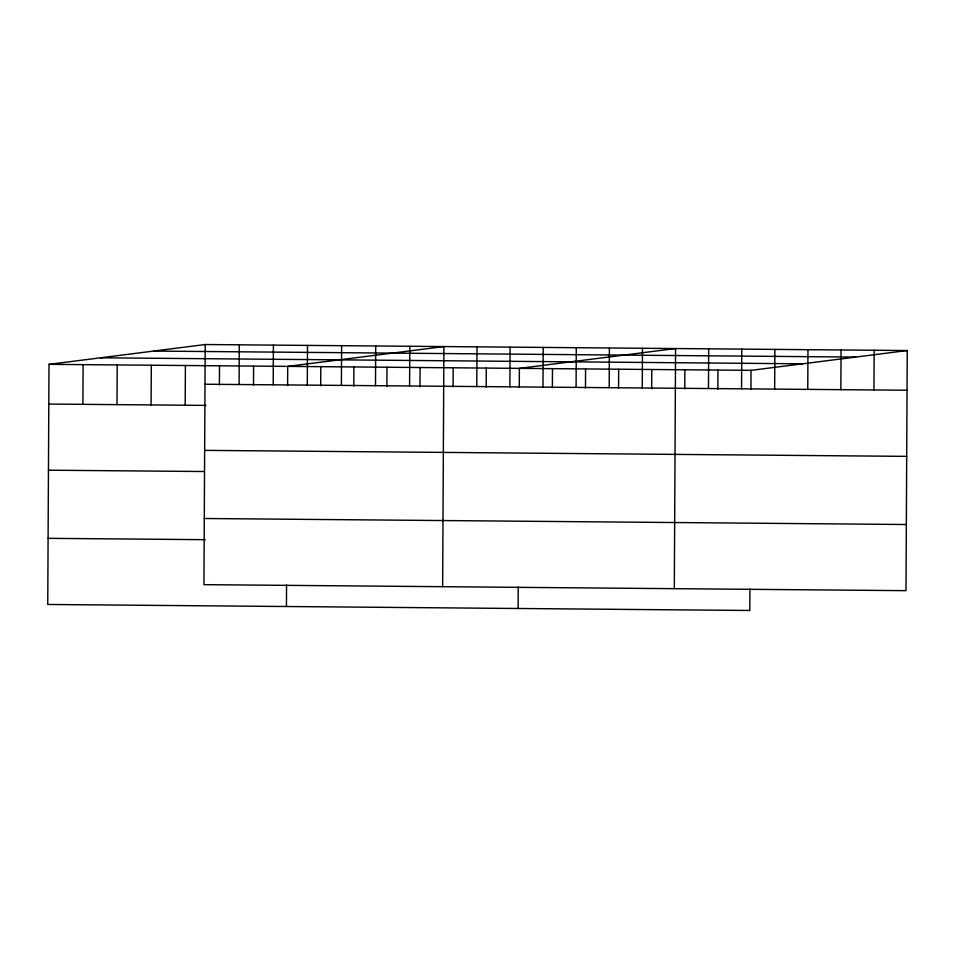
<?xml version="1.0" encoding="UTF-8"?>
<svg xmlns="http://www.w3.org/2000/svg" width="955" height="955" viewBox="0 0 955 955"><rect width="100%" height="100%" fill="white"/><g stroke="black" fill="none" stroke-linecap="round" stroke-linejoin="round"><path stroke-width="1.43" d="M205.206 344.528L203.94 584.651L905.997 590.656L907.25 350.533L205.206 344.528L49.003 364.344L47.75 604.467L749.794 610.472L749.914 588.913M82.894 404.347L83.109 364.643M116.999 404.634L117.202 364.929M151.093 404.932L151.308 365.228M185.198 405.218L185.401 365.514M219.399 384.925L219.507 365.801M239.096 384.519L239.299 344.815M253.505 385.211L253.6 366.099M273.19 384.817L273.405 345.113M286.44 606.509L286.56 584.949M287.598 385.51L287.706 366.386L443.896 346.57L442.643 586.692M307.295 385.104L307.498 345.4M320.701 385.784L320.796 366.672M341.389 385.402L341.604 345.698M353.792 386.071L353.899 366.959M375.494 385.689L375.697 345.985M386.894 386.357L386.99 367.233M409.588 385.975L409.802 346.271M419.985 386.644L420.093 367.52M453.088 386.918L453.183 367.806M476.784 386.56L476.999 346.856M486.179 387.205L486.286 368.093M509.886 386.835L510.089 347.131M518.123 608.49L518.231 586.931M519.281 387.491L519.377 368.367L675.579 348.551L674.314 588.674M542.977 387.121L543.192 347.417M552.372 387.766L552.479 368.654M576.08 387.408L576.283 347.704M585.475 388.052L585.57 368.94M609.171 387.682L609.386 347.978M618.565 388.339L618.673 369.215M642.273 387.969L642.476 348.265M651.668 388.625L651.764 369.501M684.759 388.9L684.866 369.788M708.467 388.542L708.67 348.838M717.862 389.186L717.957 370.074M741.558 388.816L741.772 349.112M750.952 389.473L751.06 370.349L907.25 350.533M774.66 389.103L774.863 349.399M807.751 389.389L807.966 349.685M840.854 389.664L841.057 349.96M873.944 389.95L874.159 350.246M153.66 351.07L855.704 357.075M100.55 357.803L802.594 363.807M49.003 364.344L751.06 370.349M204.991 384.232L907.047 390.237M48.801 404.049L205.958 405.398M204.645 450.366L906.701 456.371M48.454 470.194L204.119 471.519M204.286 518.505L906.343 524.51M48.096 538.334L205.253 539.671"/></g></svg>
